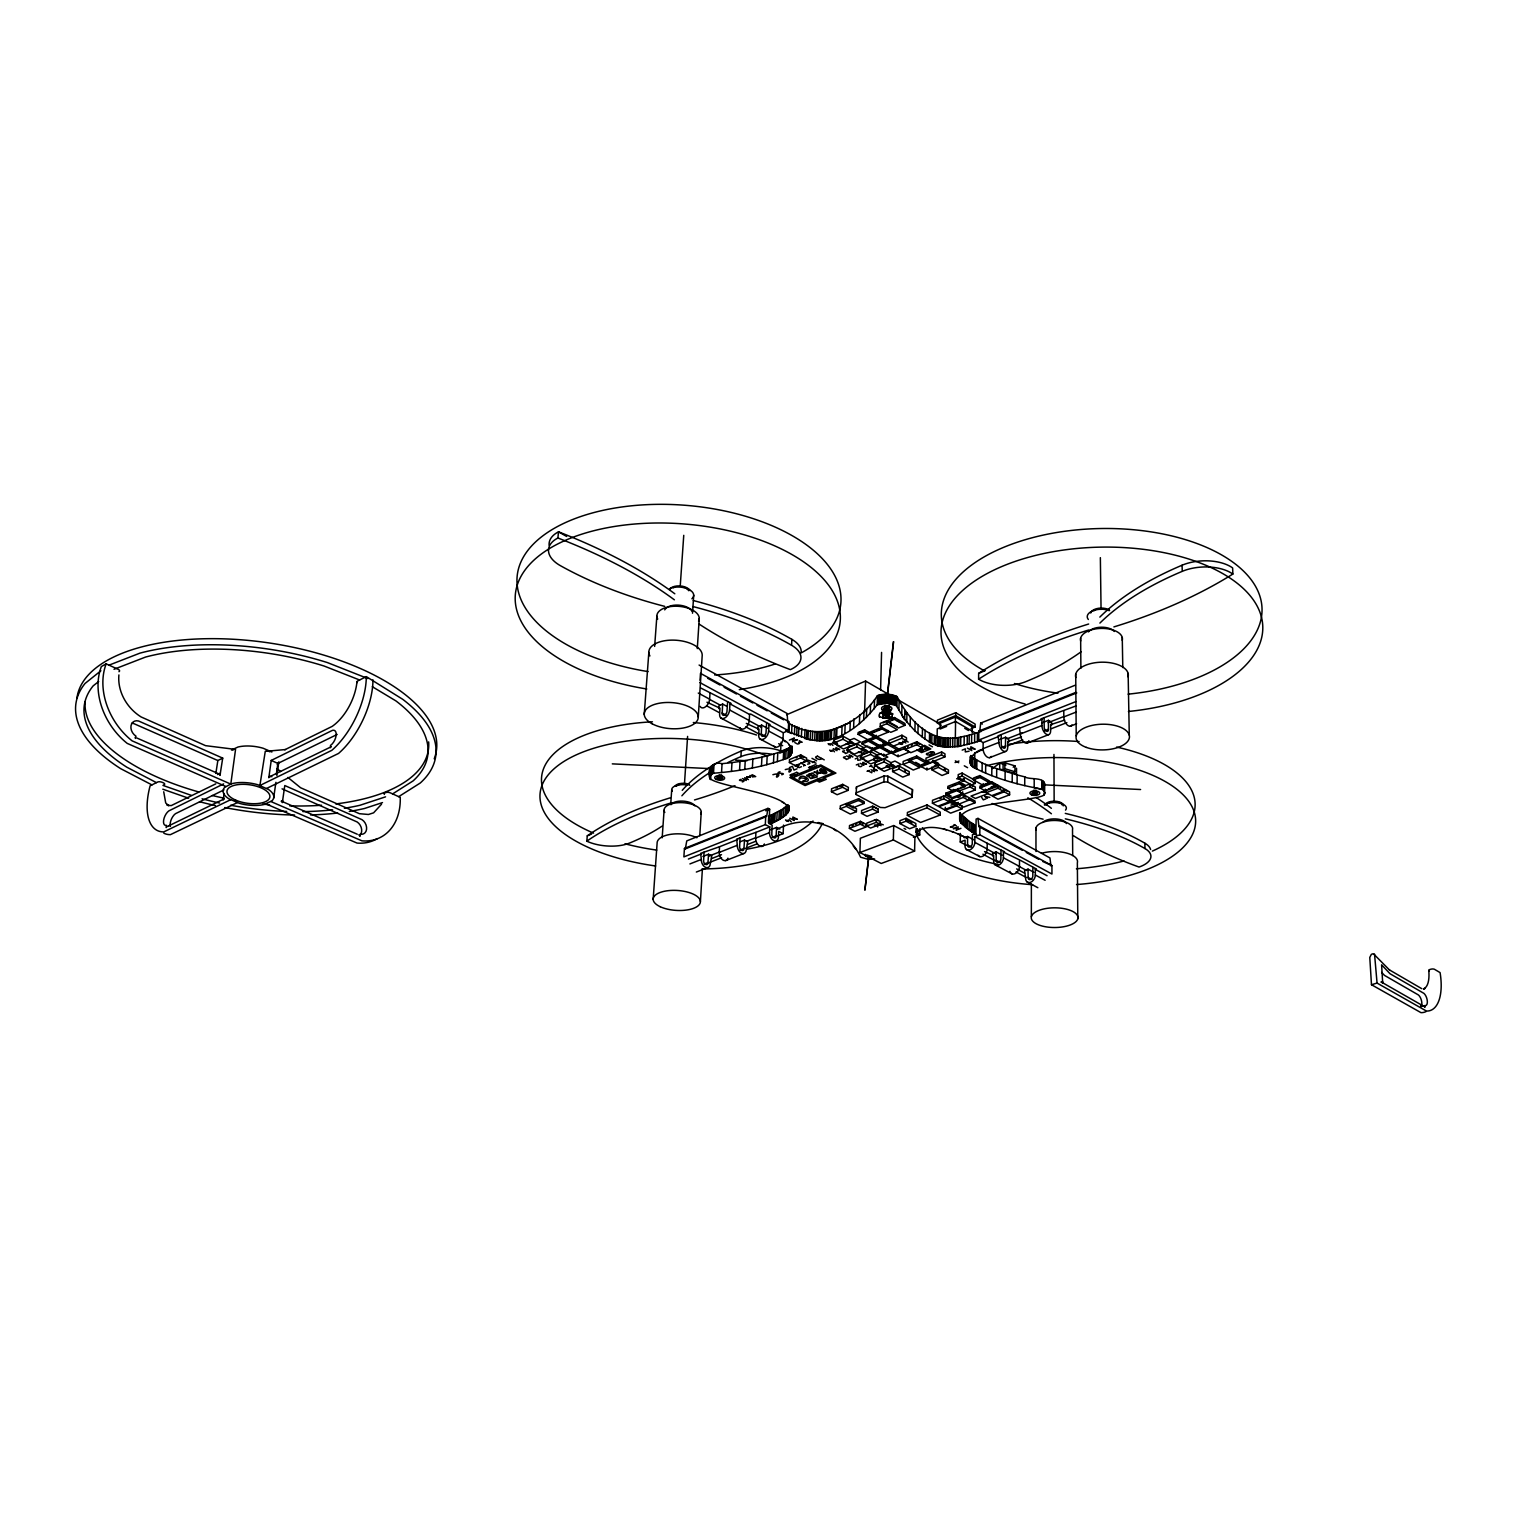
<?xml version="1.0" encoding="UTF-8"?>
<svg xmlns="http://www.w3.org/2000/svg" width="1517" height="1517" viewBox="0 0 1517 1517"><rect width="100%" height="100%" fill="white"/><g stroke="black" fill="none" stroke-linecap="round" stroke-linejoin="round"><path stroke-width="1.5" d="M788.138 804.655L782.108 809.509L770.996 815.198L770.56 823.788C830.254 797.79 720.897 788.84 709.861 778.505C708.932 776.021 711.435 774.011 713.502 773.215C737.452 771.319 761.458 767.469 784.118 759.277C796.558 757.002 791.855 742.799 782.582 739.67M1032.887 867.421L1032.793 876.617A3.11 2.162 -61.7 0 1 1028.128 878.248L1028.033 869.146L1024.582 870.379L1025.606 878.419A6.258 4.38 -61.7 0 0 1030.46 882.344A6.258 4.38 -61.7 0 0 1035.334 875.006L1035.334 869.374L1036.376 868.994L1020.543 860.404L1003.439 852.08L1003.42 857.769A6.333 4.361 -61.7 0 1 998.489 865.221A6.333 4.361 -61.7 0 1 993.654 861.277L993.692 855.607L984.514 851.625M1031.351 916.685L1031.37 884.051M976.645 834.615C919.492 802.171 1030.802 803.346 1043.867 795.173C1045.858 793.107 1044.075 790.092 1041.857 789.124C1019.215 785.01 996.65 779.055 976.019 768.645C963.693 764.17 973.364 751.313 982.011 749.493M1017.111 783.739L1017.148 774.94C1001.58 769.896 984.305 766.388 971.202 756.092L971.089 764.966L974.597 767.792L974.824 752.641M1009.886 871.308A6.296 4.38 -61.7 0 0 1015.214 873.564A6.296 4.38 -61.7 0 0 1019.481 866.435L1019.481 860.784M1028.905 740.675A6.921 3.83 68.7 0 1 1024.108 742.287A6.921 3.83 68.7 0 1 1020.315 734.019L1019.386 727.383L998.034 735.821L998.944 742.42A6.883 3.868 68.7 0 0 1003.306 751.029A6.883 3.868 68.7 0 0 1007.705 747.54L1007.743 741.51L1021.472 737.034M1024.734 785.654L1024.752 776.856L1017.148 774.94M1008.691 742.06L1008.691 739.044L1005.581 737.224L999.646 739.556M1009.601 794.832L1009.62 791.912L1004.292 788.878L1004.273 791.817L1009.601 794.832L997.977 799.212L992.63 796.216L1004.273 791.817M1012.199 782.412L1012.237 773.594M1014.949 771.755L1014.987 765.895L1004.88 762.823L1003.097 764.151L1003.059 770.01L1004.842 768.702L1014.949 771.755L1013.166 773.063M1016.542 768.228L1016.523 774.087L999.684 768.986L999.722 763.127L1006.036 765.042M1001.201 734.645L1001.239 744.525A3.413 1.915 68.7 0 0 1003.325 747.976A3.413 1.915 68.7 0 0 1005.43 746.971L1005.581 737.224M1001.011 850.127L1000.86 859.418A3.148 2.162 -61.7 0 1 998.508 862.358A3.148 2.162 -61.7 0 1 996.195 861.106L996.157 851.909L992.668 853.161L992.649 855.986M988.155 793.581L975.336 798.454L971.032 796.065L983.85 791.172L991.663 795.667L1003.306 791.267L1003.325 788.328L997.958 785.294L988.269 788.992M1004.842 768.702L1004.88 762.823M1005.069 780.288L1005.126 771.489M996.972 786.508L991.568 783.455L991.587 781.691L979.944 786.147L979.925 787.892L985.329 790.926L996.972 786.508L996.972 784.744L991.587 781.691M991.777 775.661L991.853 766.825M996.65 777.444L996.707 768.626M1003.306 791.267L997.939 788.233L997.958 785.294M982.087 771.622L982.182 762.767M991.265 756.395A6.845 3.868 68.6 0 1 986.297 756.357A6.845 3.868 68.6 0 1 983.092 748.658L983.149 742.628L978.749 740.068L978.844 731.061L1075.913 692.359M983.168 785.351L973.383 779.852L973.402 778.069L979.887 775.566L989.672 781.103L989.653 782.867L983.168 785.351L983.187 783.587M985.329 790.926L985.348 789.181M985.614 773.139L985.69 764.284M986.315 789.731L986.297 792.651L997.939 788.233M977.991 855.171A6.371 4.361 -61.7 0 0 983.471 855.835A6.371 4.361 -61.7 0 0 987.15 848.989L987.207 843.281L974.881 836.607L974.824 842.333A6.409 4.361 -61.7 0 1 969.856 849.861A6.409 4.361 -61.7 0 1 965.021 845.936L965.096 840.209L960.242 842.011L960.356 833.459M788.973 809.282L788.897 810.59L789.162 805.698M969.249 821.437L973.516 824.205L973.421 832.776L969.154 830.027L969.249 821.437L960.754 813.889L960.64 822.498L961.835 824.015L961.949 815.406M945.47 747.009L958.725 746.497L974.597 742.572L974.691 733.583L981.139 731.441M971.051 728.615L975.109 727.003L975.147 724.083L955.71 712.706L937.43 720.139L937.373 723.059L941.261 725.297M974.578 833.459L974.673 824.888L973.516 824.205M975.033 802.777L975.052 801.033L969.685 798.056L969.647 799.8L975.033 802.777L963.598 807.12L958.213 804.143L958.251 802.398M958.327 788.385L958.289 791.324L963.731 794.339L975.279 789.921L975.317 786.982L958.194 777.538L958.232 774.599L962.119 773.082L975.241 780.478L975.222 783.436L971.335 784.915M976.019 768.645L976.114 759.789M976.796 769.1L976.891 760.226M974.597 742.572L977.327 741.699L977.422 732.711M1081.052 651.817A305.979 165.239 2.6 0 1 1025.966 681.588A33.905 17.104 0.2 0 1 978.598 679.18L978.655 673.358A376.33 174.152 -2.7 0 1 1088.656 624.018M989.653 782.867L979.868 777.349L979.887 775.566M979.868 826.215L1051.926 865.619L1051.945 874.039L979.792 834.786L979.868 826.215L978.901 826.575L977.991 818.384L976.114 819.085L975.962 833.345L972.454 834.653L972.245 844.002A3.167 2.162 -61.7 0 1 969.875 846.979A3.167 2.162 -61.7 0 1 967.562 845.727L967.581 836.455L964.091 837.744M964.831 786.697L964.869 784.934L959.408 781.881L947.878 786.337L947.841 788.1L953.321 791.134L964.831 786.697L959.389 783.644L947.841 788.1M964.945 826.822L965.059 818.232M965.988 827.656L966.082 819.066M967.182 744.638L967.296 735.669L974.691 733.583M967.334 828.718L967.448 820.128M969.116 744.126L969.23 735.157M975.279 789.921L969.856 786.887L969.875 783.948L960.261 787.645M970.235 756.433L971.089 764.966M970.349 763.753L970.444 757.097M970.671 764.378L970.785 755.504M971.563 743.463L971.657 734.475M970.88 831.183L970.994 822.612M972.226 732.692L972.302 726.852L955.445 717.01L940.199 723.192L940.085 729.032L946.627 726.396M971.942 765.838L972.056 756.964M972.776 766.521L972.89 757.647M972.188 832.037L972.283 823.466M957.189 746.724L957.322 737.755L967.296 735.669M956.658 803.005L962.043 805.963L962.006 808.864L956.62 805.906L956.658 803.005L950.988 805.148M962.688 791.817L962.669 793.562L957.246 790.547L957.265 788.783M958.725 746.497L958.858 737.546M959.389 783.644L959.408 781.881M959.616 819.54L959.711 813.074M960.678 746.155L960.792 737.186M959.901 813.131L960.64 822.498M960.128 821.493L960.242 812.884M961.114 823.181L961.228 814.553M975.222 783.436L962.081 776.04L962.119 773.082M963.314 794.51L968.718 797.506L968.68 800.426L963.276 797.43L963.314 794.51L951.861 798.89L951.823 801.81L957.227 804.787L969.647 799.8M964.11 745.397L964.224 736.428M963.409 825.495L963.523 816.904M948.447 747.141L948.599 738.191C924.877 737.831 906.768 716.252 897.173 696.606L887.559 694.103L877.452 695.62C858.755 724.917 819.218 743.728 787.683 722.547M932.026 766.919L931.969 769.877L941.981 775.49L948.428 772.968L948.485 770.01L938.473 764.378L934.169 766.085M949.244 801.848L949.282 798.928L943.858 795.932L932.5 800.312L932.443 803.214L937.885 806.191L949.244 801.848L943.802 798.852L932.443 803.214M950.325 747.16L950.476 738.21L957.322 737.755M950.23 802.398L938.871 806.722L944.295 809.68L955.653 805.375L950.23 802.398L950.287 799.478L955.691 802.455M952.676 747.104L952.809 738.134M953.321 791.134L953.34 789.371M954.876 746.952L955.008 738.002M955.35 722.869L955.445 717.01M955.35 736.997L955.577 721.485L937.259 728.9L937.108 737.717M975.109 727.003L955.672 715.626L955.71 712.706M948.428 772.968L938.416 767.355L938.549 763.411L932.955 760.264L932.917 762.046L938.53 765.194L926.906 769.764L921.312 766.635L921.331 764.852L929.087 761.799M945.622 738.039L945.47 747.009L942.721 746.724L939.592 746.25L939.763 737.281M940.976 746.478L941.128 737.509M940.218 815.027L940.256 812.126L927.02 804.939L907.413 812.448L907.356 815.35L920.61 822.461L940.218 815.027L926.963 807.84L907.356 815.35M944.939 756.85L941.564 754.935L941.621 751.958L926.015 758.159L925.958 761.117L929.333 763.013L944.939 756.85L944.996 753.873L941.621 751.958M942.721 746.724L942.872 737.774M944.143 746.895L944.295 737.926M943.802 798.852L943.858 795.932M962.006 808.864L950.647 813.15L945.262 810.211L945.319 807.309M962.669 793.562L951.216 797.961L945.774 794.946L945.793 793.201L955.369 789.523M947.139 747.104L947.291 738.134M939.592 746.25L930.224 742.609L930.395 733.64M931.95 734.475L931.779 743.463L934.188 744.582L934.358 735.612M935.629 736.124L935.458 745.094L938.321 745.985L938.492 737.015M937.165 745.662L937.316 736.693M913.424 837.346L919.738 834.976L919.871 828.566M930.224 742.609L922.298 737.091L922.488 728.103M922.45 748.014L922.526 745.018L916.818 741.794L905.099 746.497L905.023 749.493L910.75 752.697L922.45 748.014L916.742 744.79L905.023 749.493M924.953 739.101L925.142 730.113M926.792 763.525L926.83 761.743L916.685 756.054L910.238 758.633L910.2 760.415L920.345 766.066L926.792 763.525L916.647 757.836L910.2 760.415M926.906 769.764L926.944 767.981M926.963 807.84L927.02 804.939M929.409 742.154L929.58 733.166M856.498 786.925L856.119 794.51L880.391 807.461L885.037 807.689L912.115 797.202L912.494 789.617L887.881 776.154L884.089 775.964L856.498 786.925L856.328 788.65M912.115 797.202L912.494 789.617M922.298 737.091L914.903 730.872L915.111 721.845M914.599 851.075L914.922 836.777L893.722 825.551L860.367 838.256L859.911 852.535L881.225 863.476L914.599 851.075L893.342 839.944L859.911 852.535M916.647 757.836L916.685 756.054M916.742 744.79L916.818 741.794M915.775 826.386L915.851 823.522L906.104 818.308L899.96 820.659L899.884 823.541L909.631 828.718L915.775 826.386L906.028 821.19L899.884 823.541M917.937 733.602L918.126 724.576M916.268 828.206L916.306 832.738L919.738 834.976M916.477 832.985L916.571 828.699M916.723 833.212L916.818 828.946M917.064 829.154L917.633 833.857L917.728 829.571M917.292 833.648L917.387 829.382M919.662 767.526L909.517 761.856L909.574 758.898L903.165 761.458L903.089 764.416L913.253 770.048L919.662 767.526L919.738 764.549L915.661 762.293M904.853 710.335L904.644 719.418L914.903 730.872M892.394 751.617L892.337 753.418L898.064 756.604L909.688 751.939L903.98 748.734L904.018 746.933L894.328 750.839M904.947 725.335L904.985 723.533L894.499 717.541L887.9 720.253L887.862 722.073L898.367 728.027L904.947 725.335L894.442 719.361L887.862 722.073M905.725 714.223L905.763 712.402M906.749 722.149L906.957 713.085M906.445 740.827L906.521 737.831L901.913 735.214L888.905 740.505L888.829 743.501L901.838 738.229L906.445 740.827L893.437 746.08M906.028 821.19L906.104 818.308M910.143 726.131L910.352 717.086M909.138 774.618L909.214 771.66L899.069 766.047L892.698 768.588L892.603 771.546L902.767 777.121L909.138 774.618L898.993 769.005L892.603 771.546M896.338 696.17L896.092 705.31L904.644 719.418L901.724 715.19L901.951 706.088M893.342 839.944L893.722 825.551M897.173 696.606L896.945 705.746L887.293 703.262L877.186 704.76C863.438 722.414 843.205 740.561 819.54 740.808L819.901 731.82M898.898 709.975L899.126 700.854M898.064 756.604L898.102 754.802M898.993 769.005L899.069 766.047M901.838 738.229L901.913 735.214M886.781 723.704L886.876 720.67L880.315 723.381L880.239 726.415L890.744 732.332L897.305 729.658L886.781 723.704L880.239 726.415M888.772 694.198L888.507 703.338L887.293 703.262L887.559 694.103M886.497 743.918L886.554 742.116L876.124 736.276L869.658 738.931L869.601 740.732L880.05 746.535L886.497 743.918L876.067 738.077L869.601 740.732M887.426 710.108C896.528 705.272 875.1 707.699 887.426 710.108L887.559 705.557M888.298 709.975L888.412 705.424M887.54 742.666L897.893 748.45L897.836 750.251L887.483 744.468L887.54 742.666L881.074 745.283L881.036 747.085L891.389 752.849L900.415 749.322M887.919 732.275L882.079 728.975L882.135 727.174L870.417 731.99L870.36 733.792L876.2 737.053L887.919 732.275L887.957 730.454M888.507 718.205L888.867 714.298L883.311 714.014L882.97 717.939L888.507 718.205L888.867 714.298M889.038 709.747L889.171 705.196M889.702 703.49L889.967 694.331M912.362 795.477L887.71 782.051L887.881 776.154M890.877 703.679L891.143 694.521M890.232 753.304L890.27 751.522L879.917 745.757L873.508 748.374L873.451 750.157L883.804 755.902L890.232 753.304L879.86 747.559L857.162 756.509L850.753 753.001M890.403 765.402L890.498 762.425L884.202 758.955L875.176 762.577L875.081 765.535L881.396 769.005L890.403 765.402L884.108 761.932L875.081 765.535M892.034 703.907L892.28 694.767M879.538 716.1C878.552 717.996 892.717 718.679 891.996 716.726M891.389 752.849L891.427 751.048M893.115 704.191L893.361 695.051M894.196 704.533L894.423 695.393M894.442 719.361L894.499 717.541M895.163 704.893L895.409 695.753M878.115 704.419L878.381 695.279M876.902 757.95L876.997 754.973L870.625 751.465L861.599 755.125L861.504 758.102L867.876 761.591L876.902 757.95L870.549 754.442L861.504 758.102M879.12 704.097L879.405 694.957M880.182 824.376L876.295 822.328L876.39 819.445L866.795 823.143L866.7 826.007L870.587 828.054L880.182 824.376L880.277 821.493L876.39 819.445M878.874 747.009L878.931 745.207L868.482 739.405L862.054 742.041L861.997 743.823L872.446 749.626L878.874 747.009L868.426 741.206L861.997 743.823M880.182 703.831L880.448 694.672M880.6 689.97L881.567 652.405M878.115 812.05L878.191 809.149L872.654 806.21L861.599 810.495L861.523 813.396L867.06 816.317L878.115 812.05L872.559 809.111L861.523 813.396M879.86 747.559L880.088 744.733M881.32 703.604L881.586 694.464M882.458 703.433L882.723 694.293M882.97 717.939L883.008 716.726M883.311 714.014L883.273 715.228L888.829 715.512M883.653 703.319L883.918 694.16M884.809 709.804L884.942 705.253M885.113 694.084L884.847 703.243L887.293 703.262M883.804 755.902L883.861 754.101M884.108 761.932L884.202 758.955M885.625 710.013L885.757 705.462M856.119 794.51L856.29 792.784L883.918 781.862L884.089 775.964M886.08 703.224L886.326 694.084M886.516 710.127L886.649 705.557M865.809 827.087L865.904 824.205L860.404 821.323L849.52 825.532L849.406 828.396L854.924 831.259L865.809 827.087L860.31 824.205L849.406 828.396M868.426 741.206L868.482 739.405M870.284 713.635L870.568 704.533M870.549 754.442L870.625 751.465M872.446 749.626L872.503 747.824M874.266 708.761L874.55 699.64M872.559 809.111L872.654 806.21L878.191 809.149M875.081 737.546L875.138 735.726L864.614 729.848L858.148 732.521L858.091 734.323L868.634 740.182L875.081 737.546L864.557 731.649L858.091 734.323M876.067 738.077L876.257 735.252M877.186 704.76L877.452 695.62M864.14 803.441L858.546 800.464L858.603 798.719L847.529 803.062L847.472 804.806L853.085 807.765L864.14 803.441L864.197 801.697L858.603 798.719M860.31 824.205L860.404 821.323M863.704 720.025L863.988 710.942M863.268 750.422L863.363 747.445L856.934 743.88L847.889 747.578L847.775 750.574L854.223 754.101L863.268 750.422L856.84 746.876L847.775 750.574M864.595 711.814L865.581 681.057L786.583 714.754M864.557 731.649L864.614 729.848M866.416 717.522L866.7 708.439M853.616 727.838L853.919 718.811M853.085 807.765L853.142 806.02M856.84 746.876L856.934 743.88M856.384 811.69L856.498 808.789L846.429 803.46L840.323 805.868L840.209 808.77L850.297 814.06L856.384 811.69L846.315 806.361L840.209 808.77M859.418 723.628L859.722 714.564M849.482 742.818L842.978 739.234L843.092 736.238L834.047 739.974L833.933 742.97L840.418 746.535L849.482 742.818L849.577 739.822L843.092 736.238M848.25 790.319L842.561 787.266L842.675 784.346L831.563 788.783L831.449 791.703L837.137 794.718L848.25 790.319L848.363 787.38L842.675 784.346M844.836 733.28L845.159 724.273M846.315 806.361L846.429 803.46M849.975 730.246L850.297 721.22M833.971 738.627L834.312 729.639M835.715 737.945L836.057 728.956M836.625 737.565L836.948 728.577M841.745 735.005L842.087 725.998M825.551 740.637L825.912 731.649M826.879 740.486L827.239 731.516M828.111 740.296L828.472 731.308M829.932 739.898L830.273 730.91M831.316 739.5L831.657 730.511M819.54 740.808L816.544 740.656L816.904 731.687M817.853 740.732L818.213 731.763M820.906 740.808L821.266 731.839M822.347 740.789L822.707 731.82M824.148 740.713L824.508 731.744M803.612 762.065L806.494 761.212L806.608 758.083L800.729 754.916L789.523 759.543L789.39 762.52L795.268 765.649L806.475 761.06L809.395 762.52A2.503 1.176 2.5 0 1 809.585 763.677L807.575 764.189M816.544 740.656L807.954 739.367L808.352 730.398M810.59 730.853L810.211 739.822L785.635 730.777M812.353 740.182L812.733 731.213M814.667 740.486L815.046 731.516M806.475 761.06L800.597 757.893L800.729 754.916M801.374 737.376L801.772 728.388M805.015 729.487L804.617 738.457L807.954 739.367M806.475 738.988L806.854 730.018M118.895 674.932C117.378 691.487 126.802 708.041 141.119 716.953L205.572 745.662L235.552 749.417L230.793 784.099L224.725 787.323A25.58 11.017 8 0 0 228.726 798.738L239.307 803.308A25.58 11.017 8 0 0 264.205 804.484L271.998 800.786A25.58 11.017 8 0 0 268.357 789.39L257.776 784.725A25.58 11.017 8 0 0 232.499 783.53L230.793 784.099L132.093 740.846A62.121 47.653 56.1 0 1 106.171 663.858L101.355 666.551A62.007 47.653 56 0 0 127.238 743.406L225.9 786.508M788.84 756.888L789.238 747.995L791.305 746.08L790.907 754.973M787.399 805.603L786.375 814.857L786.773 806.229M789.883 756.111L790.3 747.217M787.74 813.283L788.044 806.816M790.433 755.561L790.85 746.667M791.988 724.519L791.571 733.526L787.247 731.573M788.29 812.372L788.593 805.887M788.707 811.386L788.897 807.063M791.248 754.347L791.571 747.653M791.646 753.513L791.95 746.838M791.874 752.849L792.177 746.155M794.396 734.721L794.813 725.714M796.672 735.631L797.07 726.624M798.473 736.314L798.89 727.326M783.549 825.077L783.132 833.648L778.695 831.411L778.43 837.137A6.428 4.077 68.5 0 1 773.689 840.646A6.428 4.077 68.5 0 1 769.498 832.643L769.783 826.898L765.308 824.622L683.883 856.896L684.432 848.439L685.324 848.875L686.765 840.892L767.962 808.352L769.669 809.244L768.967 823.541L772.153 825.153L771.793 834.559A3.186 2.029 68.5 0 0 773.841 837.744A3.186 2.029 68.5 0 0 776.078 836.701L776.609 827.41L779.795 829.04M781.084 742.154L780.629 751.446L791.381 746.971M778.885 819.768L779.283 811.159M773.594 745.7A6.883 4.267 -61.7 0 0 779.036 746.174A6.883 4.267 -61.7 0 0 783.019 738.798L783.303 732.749L768.948 724.974L768.645 731.042A6.921 4.267 -61.7 0 1 763.354 739.215A6.921 4.267 -61.7 0 1 758.69 735.252L759.012 729.203L746.307 723.4M780.478 818.858L780.876 810.23M783.246 759.657L783.663 750.763L789.238 747.995M784.118 759.277L784.536 750.403M781.691 818.118L782.108 809.509M785.749 758.576L786.166 749.682M783.549 816.942L783.948 808.314M699.242 624.17A455.271 258.99 -0.5 0 0 790.376 669.623A34.151 17.256 3.3 0 0 791.59 645.275L791.855 639.359A274.805 130.955 5.1 0 0 693.326 600.542M783.303 732.749L788.29 730.663L788.707 721.618L700.494 673.358L700.058 680.28M787.854 757.476L788.271 748.583M789.049 732.408L789.466 723.4M785.465 815.615L785.863 806.987M794.775 742.553L797.468 744.013A2.56 1.233 2.7 0 0 799.592 743.121L798.719 742.192L802.19 742.249L799.269 740.675M773.48 762.804L773.917 753.93L783.663 750.763M771.869 823.219L772.305 814.629M773.291 822.593L773.708 814.003M777.349 761.629L777.785 752.754M774.77 821.892L775.187 813.283M776.761 820.887L777.178 812.278M766.616 723.021L766.009 732.92A3.432 2.105 -61.7 0 1 763.506 736.143A3.432 2.105 -61.7 0 1 761.25 734.93L761.648 725.126L767.792 728.463M766.749 764.701L767.204 755.845L773.917 753.93M765.308 824.622L765.744 816.032L766.635 816.487L767.962 808.352M768.398 822.593L768.721 816.165L770.996 815.198M757.95 729.658L758.102 726.643L761.648 725.126M763.07 845.955A6.409 4.096 68.5 0 1 758.121 844.779A6.409 4.096 68.5 0 1 755.637 838.105L755.94 832.359L769.783 826.898M761.477 766.009L761.932 757.154L767.204 755.845M744.771 769.422L745.245 760.586L761.932 757.154M739.784 727.61A6.959 4.248 -61.7 0 0 745.226 728.046A6.959 4.248 -61.7 0 0 749.246 720.556L749.569 714.469L750.65 714.014L770.029 724.519L768.948 724.974M740.031 837.858L739.613 847.188A3.167 2.029 68.4 0 0 741.642 850.335A3.167 2.029 68.4 0 0 743.899 849.292L744.506 840.077L747.691 841.651L746.269 849.71A6.371 4.115 68.4 0 1 741.491 853.218A6.371 4.115 68.4 0 1 737.319 845.291L736.674 839.11L755.94 832.359M752.394 768.019L752.849 759.183M739.538 770.276L740.031 761.439L745.245 760.586M727.989 762.501A251.936 112.353 1.2 0 1 740.922 756.623L741.244 751.029A31.629 14.867 3 0 1 779.757 750.517M731.478 771.432L731.971 762.615L740.031 761.439M727.629 701.878L726.927 711.871A3.47 2.105 -61.7 0 1 724.405 715.152A3.47 2.105 -61.7 0 1 722.168 713.938L722.642 704.059L726.567 706.163M718.811 779.359C710.771 774.182 730.739 778.373 718.811 779.359L719.077 774.978M719.665 779.454L719.93 775.073M720.537 779.454L720.784 775.054M721.542 772.513L722.054 763.677L731.971 762.615M721.333 779.34L721.599 774.94M727.932 858.167A6.333 4.134 68.4 0 1 722.794 859.949A6.333 4.134 68.4 0 1 719.229 852.421L719.551 846.733L737.641 839.584M706.96 702.219L719.987 708.192L719.608 714.298A7.016 4.229 -61.7 0 0 724.235 718.243A7.016 4.229 -61.7 0 0 729.582 709.956L729.942 703.831L731.004 703.357L700.57 687.922M704.078 852.061L703.604 861.315A3.129 2.048 68.4 0 0 705.633 864.425A3.129 2.048 68.4 0 0 707.908 863.382L708.553 854.242L711.738 855.778L710.278 863.78A6.296 4.134 68.4 0 1 705.443 867.288A6.296 4.134 68.4 0 1 701.309 859.456L700.702 853.331L719.551 846.733M709.709 777.974C706.789 769.328 712.592 761.022 722.054 763.677M709.861 778.505L710.392 767.564M710.639 767.033L710.449 779.567L710.98 766.54M710.885 774.865L711.416 766.047M711.947 765.592L711.416 774.41L712.573 765.156M712.743 773.575L713.293 764.758M713.502 773.215L714.033 764.397M718.906 708.648L719.096 705.614L722.642 704.059M699.773 835.677L701.252 812.031M700.133 706.372A7.054 4.229 -61.7 0 0 705.557 706.77A7.054 4.229 -61.7 0 0 709.634 699.185L710.013 693.041M700.399 901.591L702.409 868.824M698.256 717.086L702.219 655.154A26.756 13.444 4.4 0 0 671.709 640.117A26.756 13.444 4.4 0 0 649.902 655.951M692.51 613.209L693.724 595.195M684.508 783.322L687.599 736.409M697.289 648.593L699.261 618.405M662.17 837.801L664.086 810.268M680.28 585.372L683.75 535.33M670.742 803.82L671.709 789.769M653.163 899.429L657.108 843.224A23.419 10.316 3.7 0 1 671.254 834.255A23.419 10.316 3.7 0 1 696.91 837.744M644.232 714.412L648.84 652.424M654.642 646.413L656.861 616.205M661.981 826.196A273.932 125.892 6.7 0 1 629.271 843.168A30.321 13.388 4.5 0 1 586.814 841.177L587.269 835.848A334.138 140.417 1.6 0 1 670.324 797.809M879.879 713.066C911.489 718.167 875.233 706.182 879.481 717.067M664.73 606.364A326.876 187.824 3.7 0 1 560.569 565.765A36.655 19.418 6 0 1 557.915 538.004L558.503 531.822A402.346 189.815 7.8 0 1 674.818 593.792M1041.97 722.869L1048.456 720.328L1048.38 730.17A3.451 1.896 68.7 0 1 1046.294 731.156A3.451 1.896 68.7 0 1 1044.208 727.667L1044.094 717.693M861.827 765.82L861.808 765.99A2.048 0.967 1.9 0 1 860.101 766.673L858.546 766.009L858.755 763.961L856.29 764.947M855.55 824.452L856.858 823.636M877.054 759.903L877.035 760.074A2.067 0.986 1.8 0 1 875.328 760.775L873.754 760.093L873.982 758.026M868.596 857.788L864.88 890.195L868.729 857.788M887.293 695.241L893.456 641.653M887.445 695.26L893.608 641.672M1075.42 685.134L980.703 723.097L979.717 731.573L978.844 731.061M891.958 717.693L892.375 713.692M940.066 798.549L941.621 797.809M916.173 832.492C927.854 821.493 953.188 830.747 966.86 838.237M911.888 823.124L910.636 822.1M356.988 681.683C355.3 698.863 344.947 717.427 332.223 726.359L284.779 749.777M276.359 774.144L277.876 763.43L337.191 734.437M357.291 834.236L281.631 801.26A3.356 1.688 -65 0 1 282.333 802.607L284.798 785.541L362.032 819.692A8.249 6.144 63.4 0 1 366.564 829.306A8.249 6.144 63.4 0 1 360.212 834.122L359.908 836.341A3.281 1.764 -66.6 0 0 358.676 834.919M273.629 798.189L275.904 782.317M276.871 775.528L278.825 761.932A25.41 11.226 8.2 0 1 277.194 764.587M331.256 746.686A3.508 2.56 59.7 0 0 330.365 747.71L330.535 745.416A8.761 4.456 -64.1 0 0 336.11 735.631A8.761 4.456 -64.1 0 0 332.564 730.303L271.221 760.434L268.812 777.747A3.432 2.598 60.5 0 1 271.107 776.495A8.685 6.599 60.6 0 1 271.846 776.704M860.803 759.789L857.826 760.339L857.693 757.912L855.228 758.917M224.118 793.448L223.227 799.933A3.375 2.617 60.1 0 1 223.625 799.345M217.538 774.561A8.666 4.191 -64.8 0 1 218.865 773.992A3.432 1.65 -64.8 0 1 219.984 775.415L222.715 758.121L138.54 720.992A8.912 6.921 56.3 0 0 130.993 725.809A8.912 6.921 56.3 0 0 135.961 736.143L135.449 738.438A3.508 1.574 -63.2 0 0 135.184 737.357M215.85 773.423L217.841 760.548L222.715 758.121M914.884 743.823L914.903 743.652A2.086 1.005 1.3 0 1 915.32 743.311M964.016 778.847L963.997 779.928M969.098 751.218L965.305 751.92L965.381 748.848L962.176 750.119M927.323 763.696L929.295 762.767M916.078 831.752L916.59 830.785M1000.613 788.176L1000.537 787.588A3.622 1.688 0.4 0 0 998.262 786.489L996.802 786.583M959.673 818.156L960.318 816.26M1044.492 785.389C1045.194 776.249 1029.664 780.193 1024.752 776.856M1043.867 795.173L1044.72 792.557M709.842 776.363L710.449 775.339M797.62 767.033L799.08 765.194L794.965 765.611M801.431 766.711L799.212 767.621L794.643 765.44M772.874 774.694C785.578 771.224 773.367 781.558 777.33 774.713M381.525 804.2L373.599 812.828L368.441 814.477L359.415 813.7L300.594 787.74L287.908 777.444M821.607 758.443C820.052 761.42 811.879 756.68 817.663 756.3M785.275 769.593C798.018 766.123 785.73 776.514 789.75 769.631M866.283 741.073L868.729 740.58M871.858 771.774L871.763 772.798L868.179 770.845M905.194 771.338L905.44 770.769A2.029 0.967 1.4 0 0 904.796 770.219M889.853 766.957L889.721 767.962L886.137 766.009L887.293 765.535M971.733 756.604L972.644 755.58M874.361 766.976L874.247 768L870.644 766.028M976.891 777.425L980.494 777.425M982.485 786.583L984.04 785.977M880.239 729.07L881.794 728.425M100.899 670.761L85.047 683.465A181.831 81.804 8.4 0 0 120.715 768.683L151.928 784.896M98.7 681.474L93.163 685.874A173.545 78.05 8.4 0 0 126.802 767.185L156.441 782.62L157.503 782.089A3.356 1.441 8.8 0 1 162.129 782.298A8.476 3.603 8.8 0 1 163.874 783.094A3.356 1.422 8.8 0 1 164.083 784.877L162.983 785.427L191.294 795.344M859.02 822.954L862.528 822.821L862.87 824.49M992.346 768.588L999.722 763.127M1013.185 767.223L1014.987 765.895M384.389 794.396A3.281 1.441 6.8 0 1 384.427 793.277A8.268 3.641 6.7 0 1 386.304 792.424A3.281 1.441 6.8 0 1 390.286 792.841L392.619 793.903L413.079 780.914A173.545 78.05 8.4 0 0 395.918 700.911L372.31 686.689M398.687 796.653L420.228 783.037A181.831 81.804 8.4 0 0 402.65 699.261L366.299 676.62L357.709 680.962A3.546 1.688 7.8 0 0 357.197 682.574M976.645 752.603L978.768 751.313M1423.553 988.97C1428.673 986.752 1429.507 977.839 1428.749 970.463M218.865 773.992L220.401 773.139M281.176 801.204L282.712 800.369M820.166 769.1C817.928 771.47 825.001 775.718 826.841 772.817C826.632 769.29 817.208 767.697 822.536 770.048A16.592 7.794 2.2 0 0 822.593 770.408L822.84 772.456L820.64 770.579A5.196 2.446 2.3 0 1 820.394 770.105L820.887 769.46M156.441 782.62L150.107 785.825A57.949 27.515 -64.9 0 0 163.76 831.904L230.622 799.743M231.456 750.062L238.017 747.009A25.41 11.226 8.2 0 1 263.124 748.241L271.884 752.015M215.793 783.853L171.174 805.622L166.965 805.091L168.842 805.755L165.713 802.967L163.722 791.779M223.625 783.891L168.842 810.893A8.287 3.944 -65.3 0 0 163.646 820.09A8.287 3.944 -65.3 0 0 166.491 825.362L166.206 827.58A3.318 2.655 60.9 0 1 168.539 826.31M223.966 789.883L175.479 813.681A8.268 3.963 -65.3 0 0 170.397 826.386M269.742 776.704L329.72 747.483M817.91 773.025L817.398 775.054L816.904 772.949L814.515 772.229A19.664 9.254 2.4 0 1 813.889 772.077L816.999 772.4L817.36 770.333L817.947 772.437L820.071 773.082A4.873 2.276 2.4 0 1 820.735 773.272L817.758 772.968M168.52 825.95L224.156 798.909M266.613 788.442L338.538 753.437A60.756 30.7 -63.8 0 0 372.954 679.844M237.316 802.626L170.416 834.653A57.836 27.571 -64.9 0 1 163.817 833.193M788.707 721.618L787.702 722.035L787.133 713.464L699.09 665.053M789.409 740.087L794.358 738.002L792.367 740.334L797.487 739.708L792.538 741.775M827.903 731.763L849.387 722.813M779.719 753.172L788.973 749.322M587.269 835.848L591.554 834.066M978.655 673.358L985.235 670.628M796.008 757.798L797.127 757.343M753.778 775.585L752.299 776.837L755.713 776.59L751.996 774.656M828.737 744.6L831.202 743.595L832.909 745.435M744.506 779.548L746.686 778.657M833.933 742.97L842.978 739.234M892.679 718.868L891.806 719.93M789.39 762.52L800.597 757.893M849.785 740.163L854.071 738.419L860.518 741.984L843.433 748.981L836.967 745.435M872.844 731.934L874.38 731.478M876.731 730.322L878.855 729.81M870.36 733.792L882.079 728.975M845.178 744.506L847.681 743.482L849.349 745.321M789.371 767.602L792.424 766.35L793.998 770.067L797.051 768.816M807.765 760.055L816.089 763.203M830.368 751.01L832.833 750.005L834.502 751.825M852.042 742.192L850.43 743.52L853.957 743.254L850.279 741.225M803.726 766.085L804.086 764.701M812.391 762.539L814.629 761.61M847.851 749.057C844.419 749.967 848.989 752.356 850.563 751.465M847.908 752.546L845.443 753.551C845.86 752.223 839.223 751.617 844.59 750.744M793.05 775.263L797.658 774.334L794.055 775.794L791.533 774.466M811.671 767.678L816.317 766.73L812.676 768.209L810.154 766.862M861.428 748.658L867.838 746.042M792.917 777.671L820.602 766.388L832.833 772.968L805.167 784.137L791.4 776.875M882.761 742.913L884.714 742.116M865.733 750.005L864.14 751.332L867.648 751.067L864.007 749.057M810.457 774.258L809.092 775.471L812.316 775.263L809.225 773.613M848.743 758.5L846.277 759.505C846.714 758.178 840.096 757.59 845.443 756.699M864.007 752.546L861.523 753.551L861.466 752.242L859.968 752.508A2.067 0.986 1.9 0 1 858.413 751.655M885.321 744.145L887.748 743.823M937.373 723.059L955.672 715.626M881.036 747.085L887.483 744.468M861.334 756.452C857.901 757.343 862.433 759.733 864.007 758.822M812.79 776.23C809.699 778.885 817.928 776.097 811.538 775.566M875.062 756.168L881.453 753.589M818.554 780.117L823.181 779.188L819.559 780.648L817.075 779.321M879.348 757.514L877.736 758.822L881.225 758.557L877.622 756.566M908.304 746.136L907.431 747.16M912.589 744.411L911.319 745.587M892.337 753.418L903.98 748.734M869.506 766.483L871.782 765.573M875.593 764.056L874.342 765.364L877.49 766.54M920.838 746.838L924.517 745.359L930.793 748.905L921.577 752.584L916.875 749.948M920.117 748.564C917.008 749.588 922.715 752.565 923.531 750.308A2.01 0.967 1.2 0 0 922.014 749.436L920.212 750.498M765.725 810.818L769.669 809.244M867.041 771.281L869.317 770.389M926.11 747.805L924.441 749.133L927.987 748.867L924.403 746.838M890.688 762.767L894.954 761.06L901.212 764.53L884.183 771.319L877.907 767.886M835.753 788.006L837.555 787.588M892.811 764.966L891.2 766.256L894.689 765.99L891.105 764.018M684.432 848.439L765.744 816.032M685.324 848.875L764.435 817.36M912.267 758.386L911.641 758.955A2.067 0.986 1.3 0 0 911.793 759.221M981.878 730.701L1076.786 692.89M831.449 791.703L842.561 787.266M932.538 752.148L929.219 752.337M903.089 764.416L909.517 761.856M929.58 755.921L931.533 755.163L930.035 754.12A2.067 0.986 1.2 0 1 928.271 754.992L927.892 754.973A2.01 0.967 1.2 0 1 926.375 754.12L926.413 753.949A2.01 0.948 1.2 0 1 928.157 753.247L928.518 753.266M925.958 761.117L941.564 754.935M978.749 740.068L1075.989 701.556M921.312 766.635L932.917 762.046M688.377 859.039L701.669 853.806M983.149 742.628L998.982 736.371M1020.315 727.951L1041.914 719.418L1041.932 725.524A6.959 3.811 68.7 0 0 1046.294 734.228A6.959 3.811 68.7 0 0 1050.655 730.758L1050.636 724.671L1064.669 720.101M1041.914 719.418L1040.965 718.849L1076.198 705.879M933.713 762.463L934.681 762.084M786.337 820.944L789.238 819.806L791.286 821.873M934.984 763.734L936.539 763.127L933.012 761.136M702.864 856.479L708.553 854.242M740.486 841.651L744.506 840.077M770.693 829.761L776.609 827.41M709.122 856.043L720.101 851.72M746.44 841.347L755.238 837.896M1007.079 738.836L1022.193 732.901M1048.095 722.699L1063.208 716.764M689.913 863.932L701.309 859.456M719.229 852.421L737.319 845.291M755.637 838.105L769.498 832.643M983.092 748.658L998.944 742.42M1020.315 734.019L1041.932 725.524M1071.95 724.917A6.997 3.792 68.7 0 1 1067.077 724.804A6.997 3.792 68.7 0 1 1063.815 716.915L1076.255 712.023M931.969 769.877L938.416 767.355M847.472 804.806L858.546 800.464M955.065 762.558L958.972 761.022M711.568 858.603L721.504 854.697M747.54 844.495L755.656 841.309M704.248 864.007L708.06 862.509M740.031 849.994L744.051 848.42M772.248 837.384L776.211 835.829M1001.561 747.616L1005.524 746.061M1044.151 730.947L1048.475 729.241M708.382 862.908L721.58 857.75M745.757 848.287L756.755 843.983M776.552 836.227L783.132 833.648M1007.307 745.928L1022.742 739.898M1051.414 728.672L1066.868 722.623M696.341 872.047L707.737 867.591M725.657 860.613L743.766 853.54M989.634 757.666L1005.506 751.484M1026.857 743.159L1048.494 734.721M1070.376 726.188L1076.596 723.761M109.015 665.148L139.924 653.144A181.831 81.804 8.4 0 1 327.425 662.588L367.891 678.573M114.003 669.281L145.575 657.051A173.545 78.05 8.4 0 1 324.126 666.039L359.605 679.995M958.194 777.538L962.081 776.04M959.597 777.273C957.72 778.733 962.043 779.833 956.639 778.733M953.283 785.104L955.596 784.213M973.383 779.852L979.868 777.349M961.342 785.237L962.878 784.649L959.446 782.734M951.178 792.026L952.335 791.59M945.774 794.946L957.246 790.547M866.7 826.007L876.295 822.328M958.289 791.324L969.856 786.887M874.55 825.058L877.964 825.532L877.622 827.012M777.197 829.268C807.537 812.524 846.05 825.532 860.575 857.2L867.098 859.02L874.607 858.944M979.925 787.892L991.568 783.455M958.004 797.392L960.033 796.899M993.882 785.294L995.436 784.687L992.023 782.772M951.823 801.81L963.276 797.43M991.151 786.963L996.972 784.744M970.387 800.142L971.335 799.781L969.723 798.89M945.262 810.211L956.62 805.906M985.974 798.852L983.281 799.876L981.632 797.335M955.198 825.21L950.306 827.049L952.923 827.182M958.194 826.841L953.302 828.68L958.194 828.111L956.07 830.178L960.963 828.339M974.881 836.607L979.792 834.786M987.207 843.281L1004.501 851.701L1003.439 852.08M285.48 749.55L265.266 751.351L259.9 785.503L331.806 750.346A60.889 30.643 -63.8 0 0 366.299 676.62M1042.71 861.466L1051.926 865.619M981.044 740.448L977.327 741.699M1382.67 981.461L1380.944 982.068A2.731 2.162 -59.5 0 1 1382.708 983.338L1381.608 964.831L1390.008 973.724L1423.913 993.37A6.732 3.129 72.7 0 1 1427.326 1001.182A6.732 3.129 72.7 0 1 1424.766 1005.543L1424.861 1007.402A2.674 2.181 -61.3 0 0 1423.079 1006.112M385.565 796.842L359.87 805.299A173.545 78.05 8.4 0 1 344.378 808.258M382.512 802.588L364.497 808.485A181.831 81.804 8.4 0 1 349.27 811.424M1389.781 970.292L1373.454 953.757A6.58 5.196 -59 0 0 1371.33 954.402L1369.775 957.436L1371.482 984.723L1377.057 983.073L1426.473 1011.062A47.16 21.996 72.4 0 0 1440.088 972.606L1434.589 969.363A2.674 1.062 -3.4 0 0 1431.555 969.06A6.751 2.655 -3.4 0 0 1429.469 969.666A2.674 1.062 -3.4 0 0 1429.147 970.956M1424.122 988.705L1425.032 988.439L1423.477 988.837M1420.557 1005.923L1422.472 1006.188L1421.562 1006.454M1036.168 794.548C1042.369 789.011 1023.918 794.149 1036.168 794.548L1036.168 790.167M884.146 710.923L885.113 709.672L882.154 709.785L884.847 711.871L881.965 711.473L883.103 710.885M836.531 743.766L834.521 743.747A3.774 1.801 2.2 0 1 832.568 742.685L833.8 741.339L837.498 743.368M741.111 779.321C734.949 781.426 748.469 779.833 742.306 781.957M859.911 732.218L863.685 731.687M871.194 856.346L866.624 854.924M866.909 732.92L869.431 733.583M865.505 741.377L865.373 742.609M853.388 825.134L852.08 826.082M879.101 823.314L883.292 824.85M780.022 771.755C772.798 773.935 788.271 772.665 781.767 774.751M871.441 859.229L872.522 859.172M266.442 750.668L267.163 750.668A8.249 6.239 59.9 0 1 269.704 751.806M948.599 738.191L950.476 738.21M870.36 859.248L868.179 859.134M810.874 821.911L812.107 821.949M886.705 721.864L885.757 721.902A4.854 2.351 1.7 0 0 883.216 722.964M963.94 779.169L963.238 779.15A5.689 2.655 0.7 0 0 960.337 780.269L962.309 781.369A5.897 2.769 0.8 0 0 964.584 780.629M735.612 760.188L747.028 760.738M612.299 763.866L711.17 768.683M1043.487 784.801L1140.594 789.523M981.271 792.158L986.012 792.386M874.228 820.28L878.343 820.469M884.847 716.82L891.977 717.086M883.918 781.862L887.71 782.051M841.252 786.28L840.532 786.242A2.067 0.967 2.1 0 0 839.451 786.527M823.371 770.333C828.13 774.049 823.067 773.196 822.498 769.953M749.815 775.547L752.849 775.945M818.004 822.517L819.313 822.726M1042.52 780.762L1042.52 789.542L1034.196 787.645L1034.196 778.866M917.216 743.065L919.624 744.24M875.992 737.433L877.035 738.02M904.758 740.296L908.228 742.06M897.135 720.84L898.728 721.542M820.526 822.972L823.314 823.75M943.403 828.965L946.456 829.761M964.148 795.799L966.064 797.032M162.793 789.2L188.639 798.226M952.031 831.657L953.662 832.264M270.879 801.545L361.975 840.854A57.817 42.798 62.3 0 0 400.241 797.354L392.619 793.903M265.968 803.896L357.045 843.073A57.722 42.817 62.3 0 0 377.297 838.617M136.966 738.058L219.32 774.049M958.213 834.085L963.447 836.474M217.841 760.548L133.705 723.571A8.912 6.921 56.2 0 0 131.581 723.344M282.048 788.84L357.102 821.949A8.23 6.144 63.3 0 1 360.155 834.976M271.221 760.434L277.876 763.43M106.171 663.858L117.985 669.225A3.66 1.669 10.2 0 1 119.388 671.367A9.235 4.21 10.2 0 1 118.971 671.69M789.769 818.251L794.206 820.526L792.576 818.289L797.335 819.294L792.879 817.018M785.522 819.92L788.48 821.437M744.733 777.652L748.469 779.586M742.553 778.543L746.288 780.478M878.305 824.205L881.093 825.684M874.475 825.684L877.49 825.267M904.075 828.415L905.763 829.306M720.822 717.977L741.472 729.051M759.922 738.912L775.301 747.16M966.405 849.463L979.773 856.612M995.057 864.785L1012.142 873.944M1027.028 881.908L1037.856 887.71M800.786 762.937L805.394 765.402M907.413 820.223L909.536 821.342M811.993 758.329L816.601 760.813M1016.637 868.9L1024.563 873.166M722.111 713.009L726.055 715.114M761.193 734L765.289 736.2M967.467 844.836L971.582 847.055M996.081 860.215L1000.101 862.377M1028.033 877.395L1031.958 879.5M706.713 705.879L719.058 712.516M745.795 726.871L760.207 734.607M960.242 842.011L966.424 845.329M982.959 854.204L995.361 860.86M1016.03 871.953L1026.345 877.509M967.581 836.455L973.743 839.792M996.157 851.909L1002.168 855.152M1028.033 869.146L1033.911 872.313M817.341 756.13L824.243 759.865M698.275 693.06L709.634 699.185M729.582 709.956L749.246 720.556M768.645 731.042L783.019 738.798M974.824 842.333L987.15 848.989M1003.42 857.769L1019.481 866.435M1035.334 875.006L1045.137 880.296M710.07 699.64L720.366 705.196M749.17 720.746L761.534 727.402M987.472 849.349L995.721 853.806M1018.381 866.055L1026.63 870.493M954.003 824.565L956.412 825.874M729.942 703.831L749.569 714.469M1035.334 869.374L1047.09 875.745M782.07 802.019L783.568 802.815M829.704 750.1L832.15 751.446M699.906 682.593L788.29 730.663M828.073 743.709L830.539 745.056M873.659 768.645L877.243 770.598L873.356 769.726L874.588 771.66L871.023 769.707M707.699 678.289L720.006 685.02M724.121 687.258L736.428 693.99M740.524 696.246L752.83 702.978M756.945 705.215L767.204 710.828M771.3 713.066L783.606 719.798M978.901 826.575L1022.136 850.203M1026.251 852.459L1038.595 859.21M833.307 748.621L836.986 750.631L835.677 748.658L839.659 749.55L835.962 747.54M846.619 755.883L850.26 757.893L848.989 755.921L852.914 756.812L849.273 754.802M860.253 763.354L863.875 765.327L862.623 763.373L866.529 764.246L862.926 762.274M864.406 760.472L870.739 763.942L887.786 757.097L883.046 754.461M977.991 818.384L1049.954 857.939L1050.94 865.979M945.793 793.201L951.235 796.197M869.431 746.933L874.228 749.588M908.114 760.036L909.138 760.605M987.51 798.264L984.685 796.33L989.824 797.392M879.158 739.007L881.415 740.277M904.094 747.843L905.82 748.791M905.877 743.008L902.805 741.092M1371.482 984.723L1420.955 1012.635A47.084 22.034 72.4 0 0 1426.151 1011.517M566.675 536.487L558.503 531.822A36.617 19.474 6.1 0 0 549.135 545.286M886.876 720.67L897.381 726.643M929.049 744.885L932.462 746.819M955.35 760.851L958.687 762.729M964.281 765.801L967.599 767.678M1382.025 982.409L1423.155 1005.923M970.842 757.021L974.767 759.258M967.372 748.071L971.752 750.593L970.349 748.09L975.203 749.227L970.823 746.705M865.581 681.057L888.128 694.084M898.197 699.887L940.445 724.311M1389.439 969.913L1421.713 988.648M955.577 721.485L975.052 732.825M964.736 728.331L968.491 730.511M980.703 723.097L982.371 724.083M1048.456 720.328L1051.546 722.206L1051.565 725.24M833.573 829.078L836.17 830.823M802.417 781.388C816.449 782.981 801.128 771.053 798.985 778.866A7.907 3.679 2.5 0 0 799.44 779.226L800.54 778.335A3.679 1.707 2.5 0 1 801.374 777.918L805.015 778.335A5.196 2.427 2.6 0 1 806.096 779.473M784.175 740.865L785.389 741.794M802.645 781.577L806.02 779.397M277.042 768.607L280.664 771.546M786.375 804.674L788.461 807.272M1044.037 782.222L1044.056 790.983L1043.108 781.236M1381.665 972.416L1384.471 975.374L1418.414 994.962A6.732 3.148 72.8 0 1 1421.562 1000.973A6.732 3.148 72.8 0 1 1420.955 1006.662M1374.535 954.117L1377.057 983.073M789.068 744.961L790.509 746.629M853.237 845.955L856.024 849.482M803.858 757.59L800.483 756.13A2.048 0.967 2.6 0 0 799.743 756.262M900.245 743.785C904.246 740.353 903.184 747.616 899.107 742.59M972.625 786.565L972.492 786.299A3.774 1.764 0.7 0 0 971.544 785.597M710.639 770.257L710.184 768.626M791.969 749.91L792.083 751.427M1113.895 626.9A474.176 281.309 2.1 0 0 1232.866 574.052L1232.638 567.927A35.953 19.038 -2.6 0 0 1182.084 565.215A286.827 141.176 -4.1 0 0 1099.825 617.097M1182.084 565.215L1182.255 571.34A287.149 140.797 -4 0 0 1099.901 623.089M1065.275 813.377A239.364 101.923 0.9 0 1 1144.861 843.187L1144.956 848.553A29.828 13.16 -0.9 0 1 1139.039 867.041A396.354 188.411 -4.3 0 1 1073.372 835.639M1128.136 673.415L1129.274 735.138M1122.258 637.5L1122.789 667.575M1100.356 557.649L1101.058 609.455M1080.635 638.164L1080.9 668.201M1075.724 674.193L1076.217 735.859M1077.81 918.809A23.381 9.861 -0.1 0 0 1045.422 908.626A23.381 9.861 -0.1 0 0 1040.586 925.579A23.381 9.861 -0.1 0 0 1077.81 918.809L1077.354 862.908A23.134 10.183 -0.2 0 0 1066.47 853.028A23.134 10.183 -0.2 0 0 1041.496 853.331M1072.709 855.569L1072.519 829.704A18.394 8.306 -0.2 0 0 1053.898 820.469A18.394 8.306 -0.2 0 0 1036.073 830.121M1063.777 710.79L1063.815 716.915M1053.955 754.442L1054.144 801.128M1044.587 783.265L1044.492 794.149M1044.36 782.734L1044.379 791.495M1043.62 781.71L1043.639 790.49M1041.838 780.345L1041.857 789.124M1035.959 827.96L1035.959 851.492M1035.334 790.281L1035.352 794.661M1034.48 790.3L1034.48 794.661M1033.646 790.205L1033.646 794.586M337.741 813.017A181.831 81.804 8.4 0 1 310.53 814.932M294.62 815.027A181.831 81.804 8.4 0 1 224.744 807.537M215.471 805.584A181.831 81.804 8.4 0 1 199.523 801.697M332.621 809.831A173.545 78.05 8.4 0 1 302.869 811.595M286.694 811.424A173.545 78.05 8.4 0 1 230.641 805.243M219.529 803.005A173.545 78.05 8.4 0 1 202.064 798.795M232.897 750.024A8.211 3.982 -64.5 0 1 234.756 749.076M76.931 698.123A181.623 82.032 8.4 0 1 277.042 644.213A181.623 82.032 8.4 0 1 434.222 758.765M428.647 741.889A173.336 78.277 8.4 0 1 335.75 803.915M321.547 805.243A173.336 78.277 8.4 0 1 289.804 805.868M269.533 804.731A173.336 78.277 8.4 0 1 262.801 804.105M223.966 798.132A173.336 78.277 8.4 0 1 212.323 795.515M198.727 791.95A173.336 78.277 8.4 0 1 85.142 701.594M944.105 769.252A2.048 0.967 1 0 1 945.432 769.991M1005.107 790.167A3.641 1.688 0.3 0 1 1006.871 791.172M871.915 856.972A4.722 2.086 1.7 0 1 866.7 856.574A4.722 2.086 1.7 0 1 865.259 854.318M1182.255 571.34A35.991 19 -2.6 0 1 1232.866 574.052M984.457 670.836A160.366 83.587 -1.1 0 1 1017.035 542.309A160.366 83.587 -1.1 0 1 1251.677 580.404A160.366 83.587 -1.1 0 1 1128.117 694.16M1057.994 693.155A160.366 83.587 -1.1 0 1 1014.418 683.484M1025.151 704.021A160.916 82.923 -1.1 0 1 989.805 572.137A160.916 82.923 -1.1 0 1 1245.476 590.587A160.916 82.923 -1.1 0 1 1128.42 711.473M978.598 679.18A376.728 173.659 -2.7 0 1 1088.732 629.991M1090.742 613.001A10.429 5.442 -1.1 0 1 1098.365 608.298A10.429 5.442 -1.1 0 1 1109.382 610.081M1093.89 610.782A9.045 4.722 -1.1 0 1 1095.558 609.872M1097.606 609.227A9.045 4.722 -1.1 0 1 1104.547 609.113M1106.595 609.701A9.045 4.722 -1.1 0 1 1108.282 610.536M1088.429 631.887A13.975 7.187 -1.1 0 1 1101.342 627.223A13.975 7.187 -1.1 0 1 1114.293 631.47M1088.334 619.486A13.918 7.244 -1.1 0 1 1092.619 610.877A13.918 7.244 -1.1 0 1 1109.61 610.611M1080.692 640.97A20.973 10.771 -1.1 0 1 1101.38 628.398A20.973 10.771 -1.1 0 1 1122.239 640.307M1075.8 677.644A26.415 13.236 -1 0 1 1101.854 662.189A26.415 13.236 -1 0 1 1128.098 676.866M1144.861 843.187A29.809 13.198 -0.9 0 1 1150.607 849.482M1065.294 818.82A239.591 101.601 0.9 0 1 1144.956 848.553M1116.569 747.066A140.645 64.491 -0.3 0 1 1152.37 851.094M1124.002 860.954A140.645 64.491 -0.3 0 1 1076.406 868.767M998.034 864.406A140.645 64.491 -0.3 0 1 922.355 827.713M978.712 751.086A140.645 64.491 -0.3 0 1 982.769 749.91M1008.881 744.297A140.645 64.491 -0.3 0 1 1079.099 741.566M986.79 765.63A141.081 63.923 -0.2 0 1 1188.058 800.407A141.081 63.923 -0.2 0 1 1076.52 884.544M1032.641 884.695A141.081 63.923 -0.2 0 1 916.135 834.331M1036.206 797.525A344.966 148.761 2.8 0 1 1051.395 808.314M1043.127 819.18A280.797 137.971 -1.8 0 1 992.156 803.479M1027.843 797.79A345.288 148.306 2.8 0 1 1051.414 813.776M1045.042 804.977A9.159 4.21 -0.3 0 1 1055.168 801.223A9.159 4.21 -0.3 0 1 1063.246 805.868M1046.256 805.053A7.945 3.641 -0.3 0 1 1050.978 802.095M1058.866 802.474A7.945 3.641 -0.3 0 1 1060.364 803.119M1061.426 803.934A7.945 3.641 -0.3 0 1 1062.014 804.844M1042.805 822.461A12.25 5.537 -0.2 0 1 1055.604 818.915A12.25 5.537 -0.2 0 1 1066.356 823.579M1044.303 804.844A12.212 5.594 -0.2 0 1 1060.08 803.195A12.212 5.594 -0.2 0 1 1065.522 810.135M586.814 841.177A334.461 139.981 1.6 0 1 672.164 802.607M813.036 821.019A142.314 65.307 3.8 0 1 746.611 849.236M656.747 850.108A142.314 65.307 3.8 0 1 624.985 843.793M593.545 833.136A142.314 65.307 3.8 0 1 545.305 764.89A142.314 65.307 3.8 0 1 652.443 721.808M693.326 722.528A142.314 65.307 3.8 0 1 756.547 735.024M778.657 743.709A142.314 65.307 3.8 0 1 782.658 745.662M822.157 823.826A142.75 64.738 3.8 0 1 702.143 868.957M655.628 865.979A142.75 64.738 3.8 0 1 552.055 770.674A142.75 64.738 3.8 0 1 767.716 756.225M682.252 790.319A251.689 112.675 1.2 0 1 741.244 751.029M681.892 795.799A251.936 112.353 1.2 0 1 710.677 772.058M734.987 785.673A419.697 208.891 7.3 0 1 694.502 799.952M740.922 756.623A31.667 14.829 3 0 1 771.869 754.233M672.164 791.248A12.364 5.67 3.8 0 1 675.217 785.901A9.273 4.248 3.8 0 1 688.775 784.156M676.449 786.299A8.04 3.698 3.8 0 1 677.227 785.446M678.478 784.744A8.04 3.698 3.8 0 1 682.062 783.948M684.148 783.929A8.04 3.698 3.8 0 1 689.837 785.294M675.217 785.901A12.364 5.67 3.8 0 1 687.125 785.01M670.95 804.731A12.401 5.613 3.8 0 1 682.821 801.109A12.401 5.613 3.8 0 1 694.9 805.868M664.806 812.467A18.621 8.4 3.8 0 1 682.46 802.664A18.621 8.4 3.8 0 1 700.645 814.174M764.34 843.964A6.409 4.096 68.5 0 1 763.828 845.121M557.915 538.004A402.801 189.303 7.7 0 1 674.382 599.822M648.1 671.595A162.395 84.857 4.6 0 1 527.764 550.519A162.395 84.857 4.6 0 1 762.634 521.962A162.395 84.857 4.6 0 1 800.995 653.012M775.396 663.915A162.395 84.857 4.6 0 1 714.678 674.97M646.811 688.983A162.983 84.194 4.6 0 1 536.753 557.649A162.983 84.194 4.6 0 1 800.104 559.508A162.983 84.194 4.6 0 1 739.272 689.647M791.855 639.359A34.114 17.294 3.3 0 1 801.223 652.177M692.928 606.553A275.108 130.595 5.1 0 1 791.59 645.275M669.642 589.506A10.562 5.518 4.6 0 1 679.73 585.903A10.562 5.518 4.6 0 1 690.026 590.568M673.301 587.724A9.159 4.798 4.6 0 1 675.179 587.06M682.138 586.946A9.159 4.798 4.6 0 1 684.357 587.534M686.253 588.406A9.159 4.798 4.6 0 1 688.661 590.701M664.711 609.872A14.146 7.301 4.5 0 1 678.232 605.112A14.146 7.301 4.5 0 1 692.017 611.294M669.547 588.71A14.108 7.357 4.6 0 1 688.092 589.032A14.108 7.357 4.6 0 1 691.885 598.779M657.695 619.088A21.238 10.922 4.5 0 1 677.796 606.269A21.238 10.922 4.5 0 1 698.56 621.193M806.665 775.471L808.902 776.932A2.446 1.138 2.5 0 0 809.661 776.913L810.287 778.297A3.432 1.593 2.4 0 0 810.855 778.562L817.341 776.894L812.922 773.461A22.357 10.41 2.7 0 0 812.259 772.949L806.665 775.471M750.308 777.33L746.895 776.913L750.308 777.33M887.369 710.696L890.384 712.421L890.707 709.691L887.369 710.696M930.49 752.318C934.927 757.533 936.615 749.796 930.49 752.318M796.728 772.343L789.94 775.111L792.443 776.439L789.807 777.519L805.072 785.559L816.961 780.762L819.445 782.089L826.272 779.34L823.807 778.012L835.924 773.101L820.735 764.928L817.928 766.066L815.406 764.72L808.561 767.526L811.064 768.854L799.231 773.689L796.728 772.343M235.609 800.085A21.636 9.311 8 0 0 269.761 797.544A21.636 9.311 8 0 0 239.951 784.422A21.636 9.311 8 0 0 235.609 800.085M716.138 779.378A5.006 2.313 3.5 0 0 724.5 778.752A5.006 2.313 3.5 0 0 718.394 775.604A5.006 2.313 3.5 0 0 716.138 779.378M883.842 710.506A5.234 2.579 1.7 0 0 891.958 708.686A5.234 2.579 1.7 0 0 884.373 706.069A5.234 2.579 1.7 0 0 883.842 710.506M1031.901 795.003A4.949 2.294 -0.1 0 0 1039.752 793.391A4.949 2.294 -0.1 0 0 1032.83 791.059A4.949 2.294 -0.1 0 0 1031.901 795.003M1086.362 747.407A26.718 12.857 -0.9 0 0 1129.217 738.495A26.718 12.857 -0.9 0 0 1092.676 725.278A26.718 12.857 -0.9 0 0 1086.362 747.407M660.16 906.692A23.665 9.993 3.6 0 0 699.621 904.132A23.665 9.993 3.6 0 0 670.533 890.46A23.665 9.993 3.6 0 0 660.16 906.692M652.253 723.856A27.059 13.046 4.2 0 0 697.365 720.423A27.059 13.046 4.2 0 0 664.086 702.618A27.059 13.046 4.2 0 0 652.253 723.856"/></g></svg>
